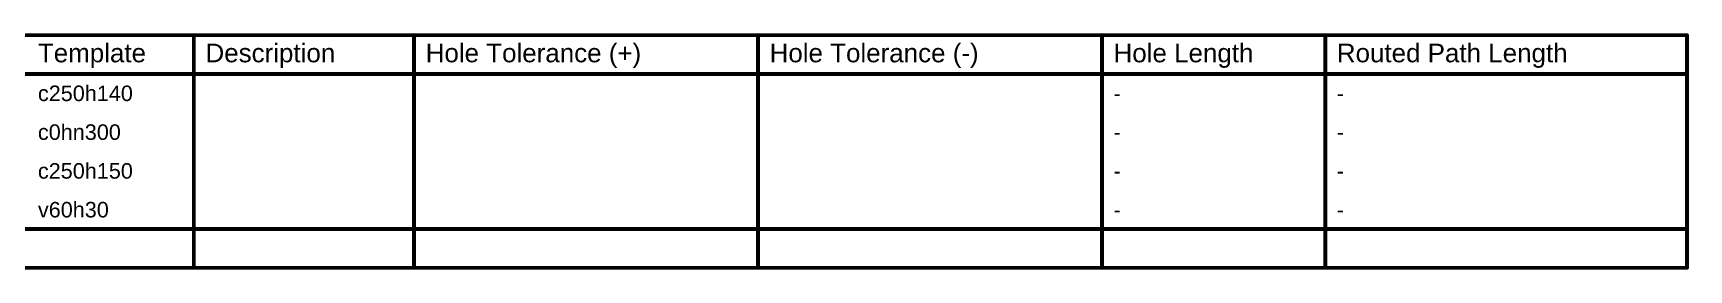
# Model space of a CAD drawing. Header units: inches. Extents: x 0 to 12.7, y -0.1 to 3.5.
# Drawn here: x 6.31 to 12.73, y 2.58 to 3.5 of the extents above; entities that cross this region are included whole.
import ezdxf

# ---------------------------------------------------------------- set-up
doc = ezdxf.new("R2010")
doc.units = ezdxf.units.IN
doc.header["$MEASUREMENT"] = 0
doc.layers.add('Drill Drawing', color=1, linetype='Continuous')
doc.styles.add('Arial', font='', dxfattribs={"height": 0.2})
doc.styles.get('Arial').set_extended_font_data('Arial')

msp = doc.modelspace()

# ---------------------------------------------------------------- linework, layer by layer
at = {"layer": 'Drill Drawing'}
for points in [[(0.0025, 3.4905, 0.015, 0.015, 0), (12.727, 3.4905, 0.015, 0.015, 0)], [(6.9376, 2.5905, 0.015, 0.015, 0), (6.9376, 3.4905, 0.015, 0.015, 0)], [(7.7914, 2.5905, 0.015, 0.015, 0), (7.7914, 3.4905, 0.015, 0.015, 0)], [(9.125, 2.5905, 0.015, 0.015, 0), (9.125, 3.4905, 0.015, 0.015, 0)], [(10.4586, 2.5905, 0.015, 0.015, 0), (10.4586, 3.4905, 0.015, 0.015, 0)], [(11.3244, 2.5905, 0.015, 0.015, 0), (11.3244, 3.4905, 0.015, 0.015, 0)], [(12.727, 2.5905, 0.015, 0.015, 0), (12.727, 3.4905, 0.015, 0.015, 0)], [(0.0025, 3.3405, 0.015, 0.015, 0), (12.727, 3.3405, 0.015, 0.015, 0)], [(0.0025, 2.7405, 0.015, 0.015, 0), (12.727, 2.7405, 0.015, 0.015, 0)], [(0.0025, 2.5905, 0.015, 0.015, 0), (12.727, 2.5905, 0.015, 0.015, 0)]]:
    msp.add_lwpolyline(points, format="xyseb", dxfattribs=at)
for points in [[(6.9339, 3.4905, 0.0075, 0.0075, 1), (6.9414, 3.4905, 0.0075, 0.0075, 1)], [(7.7876, 3.4905, 0.0075, 0.0075, 1), (7.7951, 3.4905, 0.0075, 0.0075, 1)], [(9.1212, 3.4905, 0.0075, 0.0075, 1), (9.1287, 3.4905, 0.0075, 0.0075, 1)], [(10.4548, 3.4905, 0.0075, 0.0075, 1), (10.4623, 3.4905, 0.0075, 0.0075, 1)], [(11.3206, 3.4905, 0.0075, 0.0075, 1), (11.3281, 3.4905, 0.0075, 0.0075, 1)], [(12.7232, 3.4905, 0.0075, 0.0075, 1), (12.7307, 3.4905, 0.0075, 0.0075, 1)], [(12.7232, 3.4905, 0.0075, 0.0075, 1), (12.7307, 3.4905, 0.0075, 0.0075, 1)], [(12.7232, 3.3405, 0.0075, 0.0075, 1), (12.7307, 3.3405, 0.0075, 0.0075, 1)], [(12.7232, 2.7405, 0.0075, 0.0075, 1), (12.7307, 2.7405, 0.0075, 0.0075, 1)], [(6.9339, 2.5905, 0.0075, 0.0075, 1), (6.9414, 2.5905, 0.0075, 0.0075, 1)], [(7.7876, 2.5905, 0.0075, 0.0075, 1), (7.7951, 2.5905, 0.0075, 0.0075, 1)], [(9.1212, 2.5905, 0.0075, 0.0075, 1), (9.1287, 2.5905, 0.0075, 0.0075, 1)], [(10.4548, 2.5905, 0.0075, 0.0075, 1), (10.4623, 2.5905, 0.0075, 0.0075, 1)], [(11.3206, 2.5905, 0.0075, 0.0075, 1), (11.3281, 2.5905, 0.0075, 0.0075, 1)], [(12.7232, 2.5905, 0.0075, 0.0075, 1), (12.7307, 2.5905, 0.0075, 0.0075, 1)], [(12.7232, 2.5905, 0.0075, 0.0075, 1), (12.7307, 2.5905, 0.0075, 0.0075, 1)]]:
    msp.add_lwpolyline(points, format="xyseb", close=True, dxfattribs=at)

# ---------------------------------------------------------------- texts
at = {"layer": 'Drill Drawing', "style": 'Arial'}
for s, height, p in [('Template', 0.072, (6.3328, 3.3855)), ('Description', 0.072, (6.9826, 3.3855)), ('Hole Tolerance (+)', 0.072, (7.8364, 3.3855)), ('Hole Tolerance (-)', 0.072, (9.17, 3.3855)), ('Hole Length', 0.072, (10.5036, 3.3855)), ('Routed Path Length', 0.072, (11.3694, 3.3855)), ('c250h140', 0.06, (6.3328, 3.2355)), ('-', 0.06, (10.5036, 3.2355)), ('-', 0.06, (11.3694, 3.2355)), ('c0hn300', 0.06, (6.3328, 3.0855)), ('-', 0.06, (10.5036, 3.0855)), ('-', 0.06, (11.3694, 3.0855)), ('c250h150', 0.06, (6.3328, 2.9355)), ('-', 0.06, (10.5036, 2.9355)), ('-', 0.06, (11.3694, 2.9355)), ('v60h30', 0.06, (6.3328, 2.7855)), ('-', 0.06, (10.5036, 2.7855)), ('-', 0.06, (11.3694, 2.7855))]:
    msp.add_text(s, height=height, dxfattribs=at).set_placement(p)

doc.saveas('drawing.dxf')
